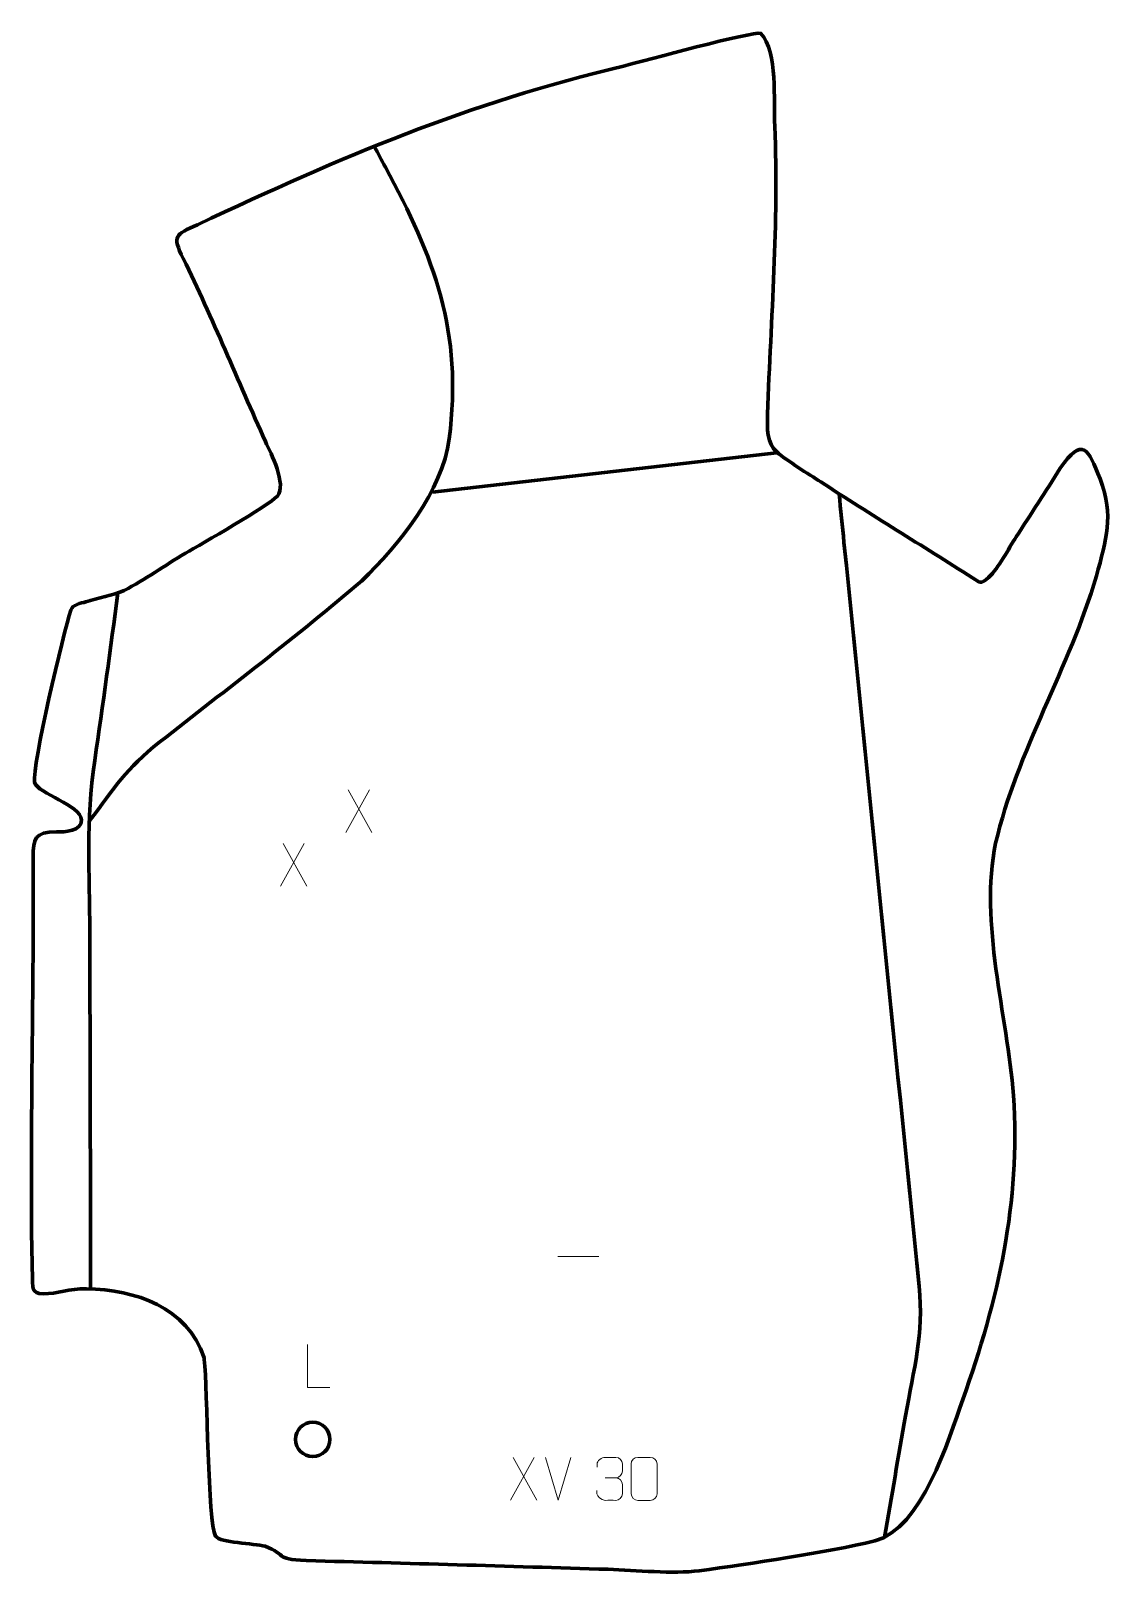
# Model space of a CAD drawing. Header units: millimetres. Extents: x -519 to 111, y 78 to 975.
import ezdxf

# ---------------------------------------------------------------- set-up
doc = ezdxf.new("R2010")
doc.units = ezdxf.units.MM
doc.header["$MEASUREMENT"] = 0
doc.layers.add('layer 2', color=7, linetype='Continuous')
doc.layers.add('layer 3', color=7, linetype='Continuous')

msp = doc.modelspace()

# ---------------------------------------------------------------- linework, layer by layer
at = {"layer": 'layer 2', "color": 142, "lineweight": 200}
msp.add_ellipse((-355.3389, 156.3563), major_axis=(0, 10), ratio=1, dxfattribs=at)
at = {"layer": 'layer 2', "color": 142, "lineweight": 158}
for points, knots in [([(-485.0942, 515.9248), (-470.2994, 535.4042), (-464.2281, 546.0911), (-444.3113, 561.82), (-444.3113, 561.82), (-405.1477, 592.5865), (-364.5506, 623.2057), (-326.8083, 655.5994), (-326.8083, 655.5994), (-305.2644, 676.0764), (-279.9507, 707.8851), (-276.0351, 738.1083), (-276.0351, 738.1083), (-267.9591, 800.4447), (-284.811, 843.4341), (-313.1286, 896.0368), (-313.1286, 896.0368), (-315.2898, 900.0514), (-317.451, 904.0659), (-319.6125, 908.0804)], [0, 0, 0, 0, 0.16666667, 0.16666667, 0.16666667, 0.16666667, 0.33333333, 0.33333333, 0.33333333, 0.33333333, 0.5, 0.5, 0.5, 0.5, 0.66666667, 0.66666667, 0.66666667, 0.66666667, 1, 1, 1, 1]), ([(-49.3833, 706.1723), (-48.4303, 696.7294), (-47.4772, 687.2864), (-46.5242, 677.8435), (-46.5242, 677.8435), (-31.9771, 533.6832), (-17.425, 389.5244), (-2.8228, 245.3697), (-2.8228, 245.3697), (0.0461, 217.0479), (-5.9836, 197.5118), (-10.7355, 170.1266), (-10.7355, 170.1266), (-14.8234, 146.5682), (-18.9075, 123.0099), (-23.0161, 99.4551)], [0, 0, 0, 0, 0.2, 0.2, 0.2, 0.2, 0.4, 0.4, 0.4, 0.4, 0.6, 0.6, 0.6, 0.6, 1, 1, 1, 1]), ([(-484.4532, 243.8254), (-484.4756, 253.3328), (-484.498, 262.8403), (-484.5204, 272.3477), (-484.5204, 272.3477), (-484.6607, 331.8943), (-484.801, 391.4408), (-484.9413, 450.9874), (-484.9413, 450.9874), (-485.1416, 486.3199), (-487.257, 515.5635), (-482.0559, 551.1057), (-482.0559, 551.1057), (-477.3066, 583.5606), (-472.9911, 616.0748), (-468.6142, 648.5813)], [0, 0, 0, 0, 0.2, 0.2, 0.2, 0.2, 0.4, 0.4, 0.4, 0.4, 0.6, 0.6, 0.6, 0.6, 1, 1, 1, 1])]:
    msp.add_open_spline(points, degree=3, knots=knots, dxfattribs=at)
msp.add_open_spline([(-285.8203, 707.0213), (-285.8203, 707.0213), (-85.7289, 729.9077), (-85.7289, 729.9077)], degree=3, dxfattribs=at)
at = {"layer": 'layer 2', "color": 250, "lineweight": 9}
for points in [[(-322.4065, 534.0904), (-322.4065, 534.0904), (-336.1471, 509.1946), (-336.1471, 509.1946)], [(-334.6925, 534.0904), (-334.6925, 534.0904), (-320.9519, 509.1369), (-320.9519, 509.1369)], [(-360.3013, 502.8588), (-360.3013, 502.8588), (-374.0419, 477.963), (-374.0419, 477.963)], [(-372.5873, 502.8588), (-372.5873, 502.8588), (-358.8467, 477.9053), (-358.8467, 477.9053)], [(-212.9403, 262.7219), (-212.9403, 262.7219), (-188.9623, 262.7219), (-188.9623, 262.7219)], [(-226.5802, 145.8937), (-226.5802, 145.8937), (-240.3208, 120.9979), (-240.3208, 120.9979)], [(-238.8662, 145.8937), (-238.8662, 145.8937), (-225.1256, 120.9402), (-225.1256, 120.9402)], [(-212.7233, 120.9401), (-212.7233, 120.9401), (-220.0451, 145.8937), (-220.0451, 145.8937)], [(-205.4014, 145.8937), (-205.4014, 145.8937), (-212.7232, 120.9401), (-212.7232, 120.9401)], [(-185.3781, 133.9642), (-185.3781, 133.9642), (-179.1817, 133.9642), (-179.1817, 133.9642)]]:
    msp.add_open_spline(points, degree=3, dxfattribs=at)
for points, knots in [([(-345.4623, 186.5566), (-345.4623, 186.5566), (-358.4114, 186.5566), (-358.4114, 186.5566), (-358.4114, 186.5566), (-358.4114, 186.5566), (-358.4114, 211.5102), (-358.4114, 211.5102)], [0, 0, 0, 0, 0.33333333, 0.33333333, 0.33333333, 0.33333333, 1, 1, 1, 1]), ([(-190.0878, 140.2094), (-190.0878, 140.2094), (-190.0878, 142.0666), (-190.0878, 142.0666), (-190.0878, 142.0666), (-190.1021, 143.8085), (-187.4376, 145.9266), (-185.3785, 145.9039), (-185.3785, 145.9039), (-183.3144, 145.9039), (-181.2504, 145.9039), (-179.1867, 145.9039), (-179.1867, 145.9039), (-176.9922, 145.9127), (-175.3939, 144.0659), (-175.3495, 142.1538), (-175.3495, 142.1538), (-175.3499, 140.7187), (-175.3499, 139.2836), (-175.3495, 137.8481), (-175.3495, 137.8481), (-175.3981, 136.1946), (-177.0007, 133.9646), (-179.199, 133.9746), (-179.199, 133.9746), (-176.9953, 133.9634), (-175.3873, 132.1602), (-175.3333, 130.1007), (-175.3333, 130.1007), (-175.3337, 128.316), (-175.3337, 126.5313), (-175.3333, 124.7462), (-175.3333, 124.7462), (-175.3232, 122.6848), (-177.3781, 120.9217), (-179.199, 120.9298), (-179.199, 120.9298), (-181.2643, 120.9301), (-183.3295, 120.9301), (-185.3951, 120.9298), (-185.3951, 120.9298), (-187.5637, 120.9413), (-190.0947, 123.3415), (-190.1133, 124.8033), (-190.1133, 124.8033), (-190.1133, 124.8033), (-190.1133, 126.7119), (-190.1133, 126.7119)], [0, 0, 0, 0, 0.07692308, 0.07692308, 0.07692308, 0.07692308, 0.15384615, 0.15384615, 0.15384615, 0.15384615, 0.23076923, 0.23076923, 0.23076923, 0.23076923, 0.30769231, 0.30769231, 0.30769231, 0.30769231, 0.38461538, 0.38461538, 0.38461538, 0.38461538, 0.46153846, 0.46153846, 0.46153846, 0.46153846, 0.53846154, 0.53846154, 0.53846154, 0.53846154, 0.61538462, 0.61538462, 0.61538462, 0.61538462, 0.69230769, 0.69230769, 0.69230769, 0.69230769, 0.76923077, 0.76923077, 0.76923077, 0.76923077, 0.84615385, 0.84615385, 0.84615385, 0.84615385, 1, 1, 1, 1]), ([(-166.3039, 145.9162), (-163.9378, 145.9162), (-161.5713, 145.9162), (-159.2048, 145.9162), (-159.2048, 145.9162), (-157.2243, 145.9518), (-155.1983, 144.4575), (-155.1712, 142.0154), (-155.1712, 142.0154), (-155.1716, 136.258), (-155.1716, 130.5002), (-155.1712, 124.742), (-155.1712, 124.742), (-155.3133, 122.4144), (-157.0197, 120.9321), (-159.2048, 120.9213), (-159.2048, 120.9213), (-161.5772, 120.9217), (-163.9496, 120.9217), (-166.3216, 120.9213), (-166.3216, 120.9213), (-168.2801, 120.8157), (-170.2865, 122.7036), (-170.2751, 124.7246), (-170.2751, 124.7246), (-170.2747, 130.5052), (-170.2747, 136.2855), (-170.2751, 142.0653), (-170.2751, 142.0653), (-170.2708, 144.2073), (-168.4937, 145.9298), (-166.3039, 145.9162)], [0, 0, 0, 0, 0.11111111, 0.11111111, 0.11111111, 0.11111111, 0.22222222, 0.22222222, 0.22222222, 0.22222222, 0.33333333, 0.33333333, 0.33333333, 0.33333333, 0.44444444, 0.44444444, 0.44444444, 0.44444444, 0.55555556, 0.55555556, 0.55555556, 0.55555556, 0.66666667, 0.66666667, 0.66666667, 0.66666667, 0.77777778, 0.77777778, 0.77777778, 0.77777778, 1, 1, 1, 1])]:
    msp.add_open_spline(points, degree=3, knots=knots, dxfattribs=at)
at = {"layer": 'layer 3', "color": 242, "lineweight": 158}
msp.add_open_spline([(-422.3792, 862.5379), (-336.6214, 902.7912), (-267.459, 932.4063), (-173.8788, 955.015), (-173.8788, 955.015), (-163.6045, 957.6389), (-99.2799, 975.2494), (-94.8135, 973.8035), (-94.8135, 973.8035), (-85.0288, 962.9721), (-87.4471, 934.4764), (-86.7569, 919.7821), (-86.7569, 919.7821), (-84.5176, 862.8917), (-88.8759, 808.9007), (-91.0308, 752.364), (-91.0308, 752.364), (-91.1411, 743.7819), (-91.4272, 735.603), (-85.6524, 730.4446), (-85.6524, 730.4446), (-79.5104, 725.1929), (-67.0365, 717.5924), (-60.0409, 713.0485), (-60.0409, 713.0485), (-30.778, 694.0415), (-1.1446, 675.9204), (28.2034, 657.1776), (28.2034, 657.1776), (32.4832, 654.4443), (32.8874, 653.2287), (37.4393, 657.4537), (37.4393, 657.4537), (43.6306, 663.2004), (48.9381, 673.8825), (53.5807, 681.1775), (53.5807, 681.1775), (62.3079, 694.4568), (70.7548, 707.4894), (79.2038, 720.9543), (79.2038, 720.9543), (92.1666, 739.6955), (95.3474, 732.3359), (102.3691, 714.7682), (102.3691, 714.7682), (110.5157, 692.8455), (105.9168, 679.8833), (100.2618, 658.3226), (100.2618, 658.3226), (84.6394, 605.3655), (53.9451, 555.902), (41.6232, 502.974), (41.6232, 502.974), (32.0571, 456.9188), (48.2811, 403.2129), (52.0341, 356.3102), (52.0341, 356.3102), (56.1211, 293.9226), (43.2649, 237.969), (22.5397, 179.5183), (22.5397, 179.5183), (13.9737, 155.5626), (-1.1763, 104.4832), (-28.564, 97.3479), (-28.564, 97.3479), (-56.6844, 90.5831), (-101.198, 84.0617), (-130.6399, 79.9777), (-130.6399, 79.9777), (-146.2311, 78.0233), (-167.3535, 80.3381), (-183.6246, 80.8304), (-183.6246, 80.8304), (-242.1282, 82.6036), (-300.5595, 84.4096), (-359.0753, 85.8821), (-359.0753, 85.8821), (-378.6088, 86.8488), (-369.9267, 89.5291), (-383.1018, 94.1941), (-383.1018, 94.1941), (-389.4384, 96.0549), (-409.2754, 96.0451), (-411.8169, 100.1839), (-411.8169, 100.1839), (-416.4478, 107.725), (-416.6011, 186.2717), (-418.3811, 202.8168), (-418.3811, 202.8168), (-418.3811, 202.8168), (-418.5028, 203.8661), (-418.5028, 203.8661), (-418.5028, 203.8661), (-428.5401, 233.3202), (-458.3262, 243.3565), (-486.9479, 243.8967), (-486.9479, 243.8967), (-496.7787, 244.0823), (-503.8827, 241.0367), (-512.0204, 240.941), (-512.0204, 240.941), (-519.2077, 240.8566), (-518.1203, 245.3975), (-518.3038, 251.5997), (-518.3038, 251.5997), (-519.0275, 276.0635), (-518.904, 299.8846), (-518.8576, 324.3224), (-518.8576, 324.3224), (-518.7608, 381.0143), (-517.5137, 437.9276), (-517.8808, 494.5666), (-517.8808, 494.5666), (-517.9538, 505.8276), (-517.0321, 509.4566), (-504.2186, 509.4887), (-504.2186, 509.4887), (-499.8869, 509.4995), (-489.525, 509.8992), (-489.8143, 516.4174), (-489.8143, 516.4174), (-490.2156, 525.458), (-515.2601, 531.5916), (-517.0514, 538.4499), (-517.0514, 538.4499), (-518.6316, 547.2616), (-500.1789, 625.8183), (-495.9746, 638.5005), (-495.9746, 638.5005), (-494.8894, 641.7743), (-490.215, 642.4494), (-487.2931, 643.3148), (-487.2931, 643.3148), (-480.1491, 645.4307), (-471.7041, 647.1797), (-464.9306, 649.9428), (-464.9306, 649.9428), (-453.0043, 656.0686), (-441.219, 664.6201), (-429.3458, 671.5294), (-429.3458, 671.5294), (-420.0846, 676.9187), (-381.3003, 698.962), (-375.9096, 704.753), (-375.9096, 704.753), (-370.3055, 711.5901), (-379.6315, 729.5174), (-382.8033, 736.478), (-382.8033, 736.478), (-398.9303, 771.8694), (-413.4515, 807.9657), (-430.627, 842.8622), (-430.627, 842.8622), (-437.3423, 856.4682), (-435.2918, 856.6462), (-422.3792, 862.5379)], degree=3, knots=[0, 0, 0, 0, 0.025, 0.025, 0.025, 0.025, 0.05, 0.05, 0.05, 0.05, 0.075, 0.075, 0.075, 0.075, 0.1, 0.1, 0.1, 0.1, 0.125, 0.125, 0.125, 0.125, 0.15, 0.15, 0.15, 0.15, 0.175, 0.175, 0.175, 0.175, 0.2, 0.2, 0.2, 0.2, 0.225, 0.225, 0.225, 0.225, 0.25, 0.25, 0.25, 0.25, 0.275, 0.275, 0.275, 0.275, 0.3, 0.3, 0.3, 0.3, 0.325, 0.325, 0.325, 0.325, 0.35, 0.35, 0.35, 0.35, 0.375, 0.375, 0.375, 0.375, 0.4, 0.4, 0.4, 0.4, 0.425, 0.425, 0.425, 0.425, 0.45, 0.45, 0.45, 0.45, 0.475, 0.475, 0.475, 0.475, 0.5, 0.5, 0.5, 0.5, 0.525, 0.525, 0.525, 0.525, 0.55, 0.55, 0.55, 0.55, 0.575, 0.575, 0.575, 0.575, 0.6, 0.6, 0.6, 0.6, 0.625, 0.625, 0.625, 0.625, 0.65, 0.65, 0.65, 0.65, 0.675, 0.675, 0.675, 0.675, 0.7, 0.7, 0.7, 0.7, 0.725, 0.725, 0.725, 0.725, 0.75, 0.75, 0.75, 0.75, 0.775, 0.775, 0.775, 0.775, 0.8, 0.8, 0.8, 0.8, 0.825, 0.825, 0.825, 0.825, 0.85, 0.85, 0.85, 0.85, 0.875, 0.875, 0.875, 0.875, 0.9, 0.9, 0.9, 0.9, 0.925, 0.925, 0.925, 0.925, 0.95, 0.95, 0.95, 0.95, 1, 1, 1, 1], dxfattribs=at)

doc.saveas('drawing.dxf')
